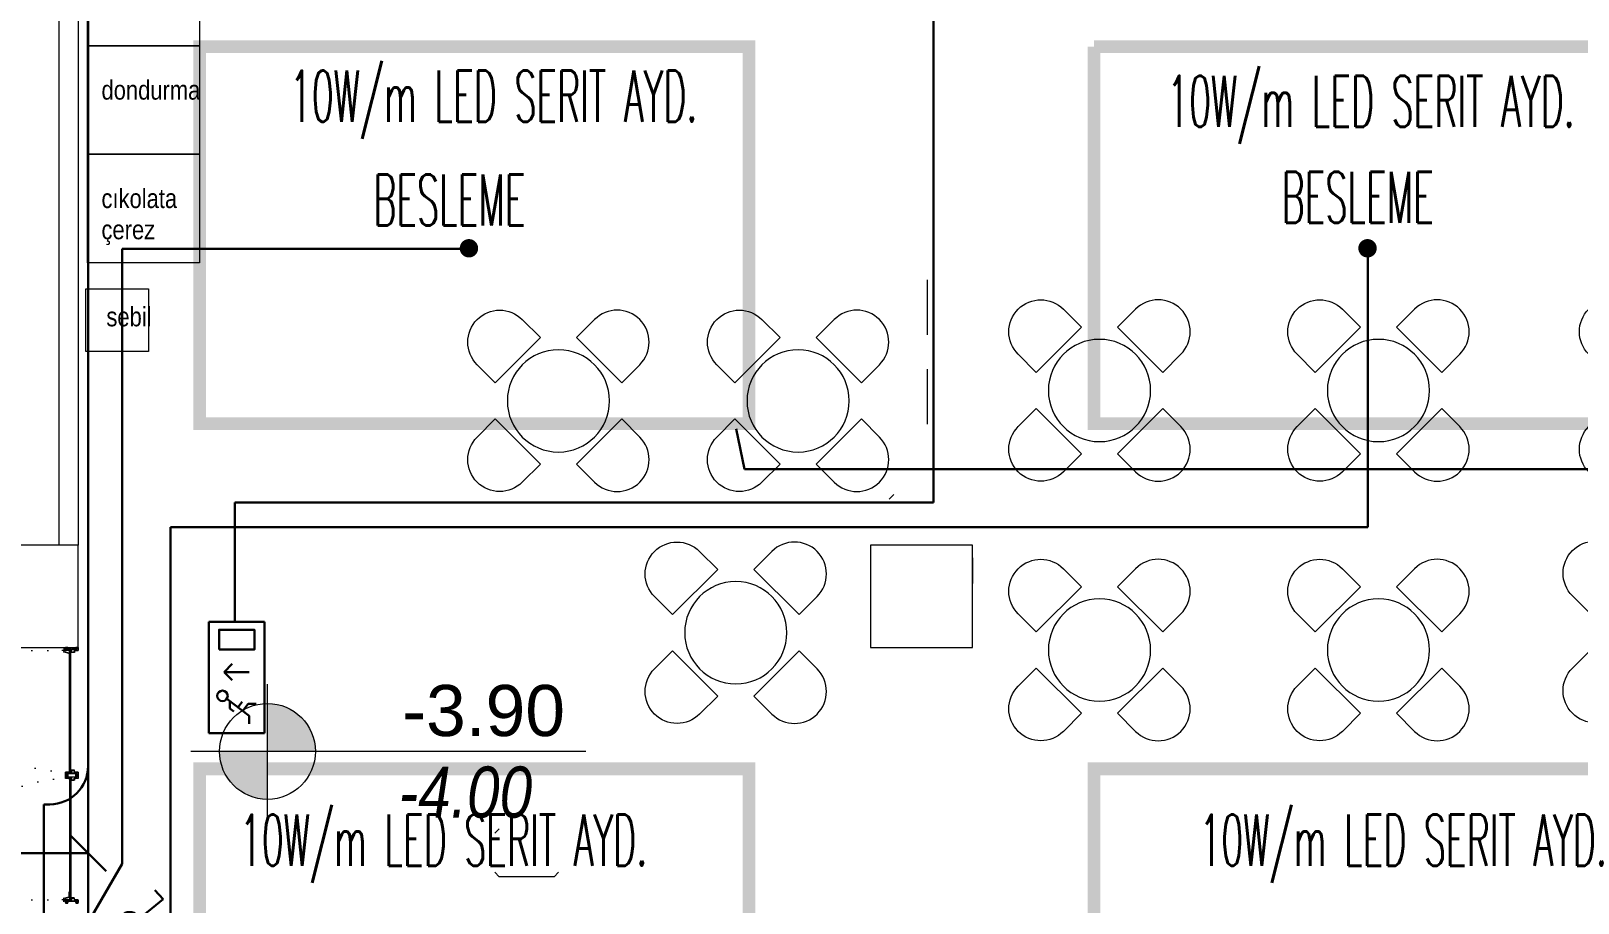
# Model space of a CAD drawing. Header units: metres. Extents: x -13316 to 152404, y -3899 to 30226.
# Drawn here: x 85923 to 87134, y 7310 to 7992 of the extents above; entities that cross this region are included whole.
import ezdxf
from ezdxf.enums import TextEntityAlignment as Align

# ---------------------------------------------------------------- set-up
doc = ezdxf.new("R2010")
doc.units = ezdxf.units.M
doc.header["$LTSCALE"] = 100
doc.header["$MEASUREMENT"] = 0
doc.header["$PDMODE"] = 1
doc.linetypes.add('DOT2', pattern=[0.125, 0, -0.125])
doc.layers.get('0').update_dxf_attribs({"color": 9, "lineweight": 9})
for name, color, linetype, lineweight in [('00', 9, 'Continuous', 9), ('01', 9, 'Continuous', 9), ('05', 9, 'Continuous', 9), ('06D', 9, 'Continuous', 9), ('10', 9, 'Continuous', 9), ('15', 9, 'Continuous', 9), ('21', 9, 'Continuous', 9), ('E-1x18W PL DOWNLIGHT ARMATÜR (GÖMME)', 7, 'Continuous', 30), ('E-1x8 W ACİL ÇIKIŞ ARMATÜRÜ (TİP2)', 7, 'Continuous', 30), ('E-KABLO', 7, 'Continuous', 30), ('E-KOMÜTATÖR ANAHTAR', 7, 'Continuous', 30), ('E-LINYE', 7, 'Continuous', 30)]:
    doc.layers.add(name, color=color, linetype=linetype, lineweight=lineweight)
doc.styles.add('Arial', font='arial.ttf', dxfattribs={"height": 2.5})
doc.styles.add('E-YAZI', font='txttw.shx')
doc.styles.add('MuuM_TEXT-ITALIC', font='ARIALNI.TTF')
doc.styles.add('MuuM_TEXT-STANDART', font='ARIALN.TTF')

# ---------------------------------------------------------------- blocks, each defined once
blk = doc.blocks.new('100_KOMÜTATÖR ANAHTAR')
at = {"layer": 'E-KOMÜTATÖR ANAHTAR', "color": 4}
for p, q in [((-1.7, 5.22), (-2.33, 4.62)), ((-0.37, 3.56), (-1.7, 5.22)), ((0.37, 3.56), (1.7, 5.22)), ((1.7, 5.22), (2.33, 4.62)), ((0, 2.05), (0, 0))]:
    blk.add_line(p, q, dxfattribs=at)
blk.add_circle((0, 2.86), 0.81, dxfattribs=at)
blk = doc.blocks.new('100_1x8 W ACİL ÇIKIŞ ARMATÜRÜ (TİP2)')
at = {"layer": 'E-1x8 W ACİL ÇIKIŞ ARMATÜRÜ (TİP2)', "color": 4}
for p, q in [((-3.4, 0), (-3.4, 3.4)), ((-3.4, 3.4), (3.4, 3.4)), ((3.4, 3.4), (3.4, 0)), ((3.4, 0), (-3.4, 0))]:
    blk.add_line(p, q, dxfattribs=at)
at = {"layer": 'E-1x8 W ACİL ÇIKIŞ ARMATÜRÜ (TİP2)', "color": 1}
for p, q in [((-1.305, 2.317), (-2.331, 0.937)), ((-1.882, 2.125), (-2.072, 1.87)), ((-1.448, 2.125), (-1.882, 2.125)), ((-0.16, 1.989), (0.335, 2.471)), ((0.34, 2.476), (0.34, 0.934)), ((0.34, 2.476), (0.84, 1.989)), ((-1.608, 1.01), (-2.039, 1.33)), ((-1.484, 1.378), (-1.818, 1.627)), ((-1.608, 1.01), (-1.608, 0.516)), ((-2.821, 0.937), (-2.331, 0.937))]:
    blk.add_line(p, q, dxfattribs=at)
blk.add_lwpolyline([(1.715, 2.777), (2.92, 2.777), (2.92, 0.623), (1.715, 0.623)], close=True, dxfattribs=at)
blk.add_circle((-1.115, 2.574), 0.32, dxfattribs=at)
blk = doc.blocks.new('p-kolon_80x80')
blk.add_lwpolyline([(-40, -40), (40, -40), (40, 40), (-40, 40)], close=True)
blk = doc.blocks.new('1.Bod.Ara.Sitatik Elk')
at = {"layer": '01'}
for p in [(1600, -1400), (2300, -1400)]:
    blk.add_blockref('p-kolon_80x80', p, dxfattribs=at)
blk = doc.blocks.new('0_elevationtarget-p-bk')
h = blk.add_hatch(color=250)
h.paths.add_polyline_path([(1.875, 0, 0.414214), (0, 1.875), (0, 0)])
h.paths.add_polyline_path([(0, 0), (-1.875, 0, 0.414214), (0, -1.875)])
blk.add_line((0, -2.625), (0, 2.625))
blk.add_lwpolyline([(12.453, 0), (-3, 0)])
blk.add_circle((0, 0), 1.875)
at = {"style": 'Arial'}
blk.add_attdef('BITMISKOT', text='', height=2, dxfattribs=at).set_placement((4.5, 0), align=Align.BOTTOM_LEFT)
at = {"style": 'MuuM_TEXT-ITALIC'}
blk.add_attdef('FINISHINGFLOORLEVEL', text='', height=2, dxfattribs=at).set_placement((4.5, -0.592), align=Align.TOP_LEFT)
blk = doc.blocks.new('p-sandalye-01')
blk.add_lwpolyline([(-5, -25), (-5, -25), (-25, -25, -1), (-25, 25), (-5, 25), (-5, 25)], format="xyb", close=True)
blk.add_point((0, 0.1))
blk = doc.blocks.new('gr-p-birim eleman yuv')
blk.add_circle((0, 0), 0.5)
blk = doc.blocks.new('p-masa-yuvarlak-4lü')
at = {"rotation": 270}
blk.add_blockref('p-sandalye-01', (0, 40), dxfattribs=at)
at = {"xscale": 80, "yscale": 80, "zscale": 80}
blk.add_blockref('gr-p-birim eleman yuv', (0, 0), dxfattribs=at)
blk.add_blockref('p-sandalye-01', (-40, 0))
at = {"xscale": -1}
blk.add_blockref('p-sandalye-01', (40, 0), dxfattribs=at)
at = {"xscale": -1, "rotation": 270}
blk.add_blockref('p-sandalye-01', (0, -40), dxfattribs=at)
blk = doc.blocks.new('1.Bod.Ara.Mimari Elk')
at = {"layer": '00'}
blk.add_lwpolyline([(1640, -640), (1640, -1360), (1625, -1360), (1625, -640)], close=True, dxfattribs=at)
at = {"layer": '05'}
for p, q in [((1969.54, -1581.88), (1966, -1585.41)), ((1969.54, -1619.38), (1966, -1615.84)), ((2012.47, -1619.38), (1969.54, -1619.38)), ((2012.47, -1619.38), (2016, -1615.84))]:
    blk.add_line(p, q, dxfattribs=at)
for points in [[(1647.35, -884.55), (1734.81, -884.55), (1734.81, -969.37), (1647.35, -969.37)], [(1647.35, -969.37), (1734.81, -969.37), (1734.81, -1054.2), (1647.35, -1054.2)], [(1647.35, -1054.2), (1734.81, -1054.2), (1734.81, -1139.02), (1647.35, -1139.02)], [(1646.06, -1159.59), (1694.94, -1159.59), (1694.94, -1208.43), (1646.06, -1208.43)]]:
    blk.add_lwpolyline(points, close=True, dxfattribs=at)
at = {"layer": '06D'}
for p, q in [((2304.72, -1195.34), (2304.72, -1152.41)), ((2304.72, -1265.34), (2304.72, -1222.41)), ((2274.77, -1323.95), (2278.3, -1320.42)), ((1632.87, -1635.02), (1632.87, -1631.25)), ((1632.87, -1631.25), (1633.17, -1631.25)), ((1633.17, -1635.25), (1633.17, -1631.25)), ((1633.17, -1632.65), (1634.17, -1632.65)), ((1633.17, -1633.85), (1634.17, -1633.85)), ((1630.47, -1637.5), (1627.17, -1637.5)), ((1632.65, -1635.31), (1628.58, -1636.54)), ((1628.86, -1639.18), (1628.86, -1635.93)), ((1630.01, -1638.5), (1628.86, -1638.5)), ((1632.95, -1635.54), (1629.35, -1636.63)), ((1632.36, -1638.2), (1629.57, -1638.2)), ((1630.01, -1638.2), (1629.57, -1638.2)), ((1629.57, -1638.5), (1632.36, -1638.5)), ((1632.36, -1638.5), (1632.36, -1638.2)), ((1632.36, -1638.5), (1632.36, -1638.2)), ((1633.17, -1636.93), (1633.3, -1637.06)), ((1633.3, -1637.06), (1634.05, -1637.06)), ((1634.05, -1637.06), (1634.17, -1636.93))]:
    blk.add_line(p, q, dxfattribs=at)
blk.add_lwpolyline([(1637.04, -1637.55, -0.4142136), (1637.02, -1637.52), (1637.02, -1636.25, 0.4142136), (1636.82, -1636.05), (1634.69, -1636.05, 0.4142136), (1634.66, -1636.08), (1634.66, -1638.28, -0.4142136), (1634.56, -1638.38), (1634.3, -1638.38, -0.6681786), (1634.3, -1638.36), (1634.31, -1638.35, 0.4142136), (1634.31, -1638.31), (1634.27, -1638.27), (1634.31, -1638.23, 0.4142136), (1634.31, -1638.18), (1634.27, -1638.14), (1634.31, -1638.1, 0.4142136), (1634.31, -1638.06), (1634.27, -1638.02), (1634.31, -1637.98, 0.4142136), (1634.31, -1637.93), (1634.27, -1637.89), (1634.31, -1637.85, 0.4142136), (1634.31, -1637.81), (1634.27, -1637.77), (1634.31, -1637.73, 0.4142136), (1634.31, -1637.68), (1634.27, -1637.64), (1634.31, -1637.6, 0.6681786), (1634.29, -1637.55), (1630.05, -1637.55, 0.4142136), (1630, -1637.6), (1630, -1639.8, 0.4142136), (1630.05, -1639.85), (1631.44, -1639.85), (1631.49, -1639.8), (1631.54, -1639.85), (1631.85, -1639.85, 0.4142136), (1631.9, -1639.8), (1631.9, -1639.12, 0.4259816), (1631.85, -1639.07, -0.2213406), (1631.69, -1639, 0.2108707), (1631.67, -1638.99), (1631.63, -1638.99, 0.1642124), (1631.59, -1639.01, -0.0318709), (1631.58, -1639.02, 0.2679492), (1631.56, -1639.04), (1631.56, -1639.06, -0.3549192), (1631.54, -1639.09, -0.1036663), (1631.45, -1639.09, -0.3549192), (1631.42, -1639.06), (1631.42, -1639.04, 0.2679492), (1631.41, -1639.02, -0.1316525), (1631.34, -1638.95, 0.2679492), (1631.32, -1638.94), (1631.3, -1638.94, -0.3549192), (1631.27, -1638.92, -0.1036663), (1631.27, -1638.82, -0.3549192), (1631.3, -1638.8), (1631.32, -1638.8, 0.2679492), (1631.34, -1638.78, -0.1316525), (1631.41, -1638.72, 0.2679492), (1631.42, -1638.7), (1631.42, -1638.68, -0.3549192), (1631.45, -1638.65, -0.1036663), (1631.54, -1638.65, -0.3549192), (1631.56, -1638.68), (1631.56, -1638.7, 0.2679492), (1631.58, -1638.72, -0.0318709), (1631.59, -1638.73, 0.1642124), (1631.63, -1638.75), (1631.67, -1638.75, 0.2108707), (1631.69, -1638.74, -0.2520141), (1631.87, -1638.67, 0.2957825), (1631.9, -1638.66, -0.2537826), (1631.92, -1638.65), (1631.95, -1638.65), (1638.05, -1638.65), (1638.08, -1638.65, -0.2537826), (1638.11, -1638.66, 0.2957825), (1638.13, -1638.67, -0.2520141), (1638.31, -1638.74, 0.2108707), (1638.33, -1638.75), (1638.38, -1638.75, 0.1642124), (1638.41, -1638.73, -0.0318709), (1638.43, -1638.72, 0.2679492), (1638.44, -1638.7), (1638.44, -1638.68, -0.3549192), (1638.47, -1638.65, -0.1036663), (1638.56, -1638.65, -0.3549192), (1638.58, -1638.68), (1638.58, -1638.7, 0.2679492), (1638.6, -1638.72, -0.1316525), (1638.66, -1638.78, 0.2679492), (1638.68, -1638.8), (1638.7, -1638.8, -0.3549192), (1638.73, -1638.82, -0.1036663), (1638.73, -1638.92, -0.3549192), (1638.7, -1638.94), (1638.68, -1638.94, 0.2679492), (1638.66, -1638.95, -0.1316525), (1638.6, -1639.02, 0.2679492), (1638.58, -1639.04), (1638.58, -1639.06, -0.3549192), (1638.56, -1639.09, -0.1036663), (1638.47, -1639.09, -0.3549192), (1638.44, -1639.06), (1638.44, -1639.04, 0.2679492), (1638.43, -1639.02, -0.0318709), (1638.41, -1639.01, 0.1642124), (1638.38, -1638.99), (1638.33, -1638.99, 0.2108707), (1638.31, -1639, -0.2213406), (1638.15, -1639.07, 0.4259816), (1638.1, -1639.12), (1638.1, -1639.82, 0.4142136), (1638.13, -1639.85), (1638.46, -1639.85), (1638.51, -1639.8), (1638.56, -1639.85), (1639.95, -1639.85, 0.4142136), (1640, -1639.8), (1640, -1637.7, 0.4142136), (1639.85, -1637.55), (1637.05, -1637.55)], format="xyb", dxfattribs=at)
for points in [[(1631.9, -1639.85), (1630, -1639.85), (1630, -1640), (1631.9, -1640)], [(1640, -1639.85), (1638.1, -1639.85), (1638.1, -1640), (1640, -1640)]]:
    blk.add_lwpolyline(points, close=True, dxfattribs=at)
for points in [[(1634.15, -1638.47, -0.4142136), (1634.12, -1638.5), (1631.49, -1638.5, 1.2034391), (1631.62, -1639.22, -0.2636516), (1631.75, -1639.23), (1631.75, -1639.68, -0.4142136), (1631.73, -1639.7), (1630.52, -1639.7, -0.4142136), (1630.49, -1639.68), (1630.49, -1639.49, 0.4142136), (1630.47, -1639.47), (1630.4, -1639.47, 0.4142136), (1630.37, -1639.49), (1630.37, -1639.68, -0.4142136), (1630.35, -1639.7), (1630.2, -1639.7, -0.4142136), (1630.15, -1639.65), (1630.15, -1637.73, -0.4142136), (1630.18, -1637.7), (1630.2, -1637.7, -0.3470966), (1630.22, -1637.72, 0.7892829), (1630.3, -1637.72, -0.3470966), (1630.32, -1637.7), (1630.35, -1637.7, -0.4142136), (1630.37, -1637.73), (1630.37, -1637.92, 0.4142136), (1630.4, -1637.94), (1630.47, -1637.94, 0.4142136), (1630.49, -1637.92), (1630.49, -1637.87, -0.4369216), (1630.52, -1637.85, 0.1962204), (1630.54, -1637.84), (1630.57, -1637.82), (1630.6, -1637.84, 0.3639702), (1630.64, -1637.84), (1630.67, -1637.82), (1630.69, -1637.84, 0.6552031), (1630.72, -1637.84), (1630.74, -1637.82), (1630.77, -1637.84, 0.3639702), (1630.81, -1637.84), (1630.84, -1637.82), (1630.87, -1637.84, 0.3639702), (1630.91, -1637.84), (1630.94, -1637.82), (1630.96, -1637.84, 0.3639702), (1631.01, -1637.84), (1631.03, -1637.82), (1631.06, -1637.84, 0.3639702), (1631.11, -1637.84), (1631.11, -1637.83, 0.0271739), (1631.12, -1637.82, 0.1311925), (1631.13, -1637.8, -0.3838829), (1631.23, -1637.71), (1631.3, -1637.71, -0.3233878), (1631.35, -1637.74, 0.5272399), (1631.54, -1637.8, -0.3592106), (1631.61, -1637.8, 0.5272399), (1631.81, -1637.74, -0.3233878), (1631.85, -1637.71), (1631.92, -1637.71, -0.4142136), (1632.02, -1637.81), (1632.02, -1637.82), (1632.04, -1637.84, 0.3639702), (1632.09, -1637.84), (1632.11, -1637.82), (1632.14, -1637.84, 0.3639702), (1632.18, -1637.84), (1632.21, -1637.82), (1632.24, -1637.84, 0.3639702), (1632.28, -1637.84), (1632.31, -1637.82), (1632.33, -1637.84, 0.3639702), (1632.38, -1637.84), (1632.4, -1637.82), (1632.43, -1637.84, 0.3639702), (1632.48, -1637.84), (1632.5, -1637.82), (1632.53, -1637.84, 0.3639702), (1632.57, -1637.84), (1632.6, -1637.82), (1632.62, -1637.84, 0.3888787), (1632.67, -1637.84), (1632.8, -1637.71, -0.1989124), (1632.83, -1637.7), (1633.3, -1637.7), (1634.12, -1637.7, -0.4142136), (1634.15, -1637.73)], [(1639.52, -1637.9, 0.4142136), (1639.55, -1637.93), (1639.62, -1637.93, 0.4142136), (1639.64, -1637.9), (1639.64, -1637.73, -0.4142136), (1639.67, -1637.7), (1639.68, -1637.7, -0.3471168), (1639.7, -1637.72, 0.7893415), (1639.78, -1637.72, -0.3471168), (1639.8, -1637.7), (1639.84, -1637.7, -0.4142136), (1639.86, -1637.73), (1639.86, -1639.68, -0.4142136), (1639.84, -1639.7), (1639.67, -1639.7, -0.4142136), (1639.64, -1639.68), (1639.64, -1639.49, 0.4142136), (1639.62, -1639.47), (1639.55, -1639.47, 0.4142136), (1639.52, -1639.49), (1639.52, -1639.68, -0.4142136), (1639.5, -1639.7), (1638.28, -1639.7, -0.4142136), (1638.25, -1639.68), (1638.25, -1639.23, -0.2636516), (1638.38, -1639.22, 1.2034391), (1638.51, -1638.5), (1634.83, -1638.5, -0.4142136), (1634.81, -1638.47), (1634.81, -1636.26, -0.4142136), (1634.87, -1636.2), (1636.82, -1636.2, -0.4142136), (1636.87, -1636.25), (1636.87, -1637.67, 0.4142136), (1636.89, -1637.7), (1639.5, -1637.7, -0.4142136), (1639.52, -1637.73)]]:
    blk.add_lwpolyline(points, format="xyb", close=True, dxfattribs=at)
for centre in [(1632.57, -1635.02), (1632.87, -1635.25)]:
    blk.add_arc(centre, 0.3, 285.89502, 0, dxfattribs=at)
at = {"layer": '10'}
for p, q in [((1628.86, -1440.82), (1628.86, -1444.07)), ((1630.47, -1442.5), (1627.17, -1442.5)), ((1632.65, -1444.69), (1628.58, -1443.46)), ((1630.01, -1441.5), (1628.86, -1441.5)), ((1632.95, -1444.46), (1629.35, -1443.37)), ((1629.57, -1441.5), (1632.36, -1441.5)), ((1632.36, -1441.8), (1629.57, -1441.8)), ((1630.01, -1441.8), (1629.57, -1441.8)), ((1632.36, -1441.5), (1632.36, -1441.8)), ((1632.36, -1441.5), (1632.36, -1441.8)), ((1632.87, -1444.98), (1632.87, -1448.75)), ((1632.87, -1448.75), (1633.17, -1448.75)), ((1633.17, -1444.75), (1633.17, -1448.75)), ((1633.17, -1446.15), (1634.17, -1446.15)), ((1633.17, -1447.35), (1634.17, -1447.35))]:
    blk.add_line(p, q, dxfattribs=at)
for points in [[(1631.9, -1440.15), (1630, -1440.15), (1630, -1440), (1631.9, -1440)], [(1640, -1440.15), (1638.1, -1440.15), (1638.1, -1440), (1640, -1440)], [(1631.9, -1539.85), (1630, -1539.85), (1630, -1540), (1631.9, -1540)], [(1631.9, -1540.15), (1630, -1540.15), (1630, -1540), (1631.9, -1540)], [(1640, -1539.85), (1638.1, -1539.85), (1638.1, -1540), (1640, -1540)], [(1640, -1540.15), (1638.1, -1540.15), (1638.1, -1540), (1640, -1540)]]:
    blk.add_lwpolyline(points, close=True, dxfattribs=at)
for points in [[(1637.04, -1442.45, 0.4142136), (1637.02, -1442.47), (1637.02, -1443.75, -0.4142136), (1636.82, -1443.95), (1634.69, -1443.95, -0.4142136), (1634.66, -1443.92), (1634.66, -1441.72, 0.4142136), (1634.56, -1441.62), (1634.3, -1441.62, 0.6681786), (1634.3, -1441.64), (1634.31, -1441.65, -0.4142136), (1634.31, -1441.69), (1634.27, -1441.73), (1634.31, -1441.77, -0.4142136), (1634.31, -1441.82), (1634.27, -1441.86), (1634.31, -1441.9, -0.4142136), (1634.31, -1441.94), (1634.27, -1441.98), (1634.31, -1442.02, -0.4142136), (1634.31, -1442.07), (1634.27, -1442.11), (1634.31, -1442.15, -0.4142136), (1634.31, -1442.19), (1634.27, -1442.23), (1634.31, -1442.27, -0.4142136), (1634.31, -1442.32), (1634.27, -1442.36), (1634.31, -1442.4, -0.6681786), (1634.29, -1442.45), (1630.05, -1442.45, -0.4142136), (1630, -1442.4), (1630, -1440.2, -0.4142136), (1630.05, -1440.15), (1631.44, -1440.15), (1631.49, -1440.2), (1631.54, -1440.15), (1631.85, -1440.15, -0.4142136), (1631.9, -1440.2), (1631.9, -1440.88, -0.4259816), (1631.85, -1440.93, 0.2213406), (1631.69, -1441, -0.2108707), (1631.67, -1441.01), (1631.63, -1441.01, -0.1642124), (1631.59, -1440.99, 0.0318709), (1631.58, -1440.98, -0.2679492), (1631.56, -1440.96), (1631.56, -1440.94, 0.3549192), (1631.54, -1440.91, 0.1036663), (1631.45, -1440.91, 0.3549192), (1631.42, -1440.94), (1631.42, -1440.96, -0.2679492), (1631.41, -1440.98, 0.1316525), (1631.34, -1441.05, -0.2679492), (1631.32, -1441.06), (1631.3, -1441.06, 0.3549192), (1631.27, -1441.08, 0.1036663), (1631.27, -1441.18, 0.3549192), (1631.3, -1441.2), (1631.32, -1441.2, -0.2679492), (1631.34, -1441.22, 0.1316525), (1631.41, -1441.28, -0.2679492), (1631.42, -1441.3), (1631.42, -1441.32, 0.3549192), (1631.45, -1441.35, 0.1036663), (1631.54, -1441.35, 0.3549192), (1631.56, -1441.32), (1631.56, -1441.3, -0.2679492), (1631.58, -1441.28, 0.0318709), (1631.59, -1441.27, -0.1642124), (1631.63, -1441.25), (1631.67, -1441.25, -0.2108707), (1631.69, -1441.26, 0.2520141), (1631.87, -1441.33, -0.2957825), (1631.9, -1441.34, 0.2537826), (1631.92, -1441.35), (1631.95, -1441.35), (1638.05, -1441.35), (1638.08, -1441.35, 0.2537826), (1638.11, -1441.34, -0.2957825), (1638.13, -1441.33, 0.2520141), (1638.31, -1441.26, -0.2108707), (1638.33, -1441.25), (1638.38, -1441.25, -0.1642124), (1638.41, -1441.27, 0.0318709), (1638.43, -1441.28, -0.2679492), (1638.44, -1441.3), (1638.44, -1441.32, 0.3549192), (1638.47, -1441.35, 0.1036663), (1638.56, -1441.35, 0.3549192), (1638.58, -1441.32), (1638.58, -1441.3, -0.2679492), (1638.6, -1441.28, 0.1316525), (1638.66, -1441.22, -0.2679492), (1638.68, -1441.2), (1638.7, -1441.2, 0.3549192), (1638.73, -1441.18, 0.1036663), (1638.73, -1441.08, 0.3549192), (1638.7, -1441.06), (1638.68, -1441.06, -0.2679492), (1638.66, -1441.05, 0.1316525), (1638.6, -1440.98, -0.2679492), (1638.58, -1440.96), (1638.58, -1440.94, 0.3549192), (1638.56, -1440.91, 0.1036663), (1638.47, -1440.91, 0.3549192), (1638.44, -1440.94), (1638.44, -1440.96, -0.2679492), (1638.43, -1440.98, 0.0318709), (1638.41, -1440.99, -0.1642124), (1638.38, -1441.01), (1638.33, -1441.01, -0.2108707), (1638.31, -1441, 0.2213406), (1638.15, -1440.93, -0.4259816), (1638.1, -1440.88), (1638.1, -1440.17, -0.4142136), (1638.13, -1440.15), (1638.46, -1440.15), (1638.51, -1440.2), (1638.56, -1440.15), (1639.95, -1440.15, -0.4142136), (1640, -1440.2), (1640, -1442.3, -0.4142136), (1639.85, -1442.45), (1637.05, -1442.45)], [(1637.04, -1537.55, -0.4142136), (1637.02, -1537.52), (1637.02, -1536.25, 0.4142136), (1636.82, -1536.05), (1634.69, -1536.05, 0.4142136), (1634.66, -1536.08), (1634.66, -1538.28, -0.4142136), (1634.56, -1538.38), (1634.3, -1538.38, -0.6681786), (1634.3, -1538.36), (1634.31, -1538.35, 0.4142136), (1634.31, -1538.31), (1634.27, -1538.27), (1634.31, -1538.23, 0.4142136), (1634.31, -1538.18), (1634.27, -1538.14), (1634.31, -1538.1, 0.4142136), (1634.31, -1538.06), (1634.27, -1538.02), (1634.31, -1537.98, 0.4142136), (1634.31, -1537.93), (1634.27, -1537.89), (1634.31, -1537.85, 0.4142136), (1634.31, -1537.81), (1634.27, -1537.77), (1634.31, -1537.73, 0.4142136), (1634.31, -1537.68), (1634.27, -1537.64), (1634.31, -1537.6, 0.6681786), (1634.29, -1537.55), (1630.05, -1537.55, 0.4142136), (1630, -1537.6), (1630, -1539.8, 0.4142136), (1630.05, -1539.85), (1631.44, -1539.85), (1631.49, -1539.8), (1631.54, -1539.85), (1631.85, -1539.85, 0.4142136), (1631.9, -1539.8), (1631.9, -1539.12, 0.4259816), (1631.85, -1539.07, -0.2213406), (1631.69, -1539, 0.2108707), (1631.67, -1538.99), (1631.63, -1538.99, 0.1642124), (1631.59, -1539.01, -0.0318709), (1631.58, -1539.02, 0.2679492), (1631.56, -1539.04), (1631.56, -1539.06, -0.3549192), (1631.54, -1539.09, -0.1036663), (1631.45, -1539.09, -0.3549192), (1631.42, -1539.06), (1631.42, -1539.04, 0.2679492), (1631.41, -1539.02, -0.1316525), (1631.34, -1538.95, 0.2679492), (1631.32, -1538.94), (1631.3, -1538.94, -0.3549192), (1631.27, -1538.92, -0.1036663), (1631.27, -1538.82, -0.3549192), (1631.3, -1538.8), (1631.32, -1538.8, 0.2679492), (1631.34, -1538.78, -0.1316525), (1631.41, -1538.72, 0.2679492), (1631.42, -1538.7), (1631.42, -1538.68, -0.3549192), (1631.45, -1538.65, -0.1036663), (1631.54, -1538.65, -0.3549192), (1631.56, -1538.68), (1631.56, -1538.7, 0.2679492), (1631.58, -1538.72, -0.0318709), (1631.59, -1538.73, 0.1642124), (1631.63, -1538.75), (1631.67, -1538.75, 0.2108707), (1631.69, -1538.74, -0.2520141), (1631.87, -1538.67, 0.2957825), (1631.9, -1538.66, -0.2537826), (1631.92, -1538.65), (1631.95, -1538.65), (1638.05, -1538.65), (1638.08, -1538.65, -0.2537826), (1638.11, -1538.66, 0.2957825), (1638.13, -1538.67, -0.2520141), (1638.31, -1538.74, 0.2108707), (1638.33, -1538.75), (1638.38, -1538.75, 0.1642124), (1638.41, -1538.73, -0.0318709), (1638.43, -1538.72, 0.2679492), (1638.44, -1538.7), (1638.44, -1538.68, -0.3549192), (1638.47, -1538.65, -0.1036663), (1638.56, -1538.65, -0.3549192), (1638.58, -1538.68), (1638.58, -1538.7, 0.2679492), (1638.6, -1538.72, -0.1316525), (1638.66, -1538.78, 0.2679492), (1638.68, -1538.8), (1638.7, -1538.8, -0.3549192), (1638.73, -1538.82, -0.1036663), (1638.73, -1538.92, -0.3549192), (1638.7, -1538.94), (1638.68, -1538.94, 0.2679492), (1638.66, -1538.95, -0.1316525), (1638.6, -1539.02, 0.2679492), (1638.58, -1539.04), (1638.58, -1539.06, -0.3549192), (1638.56, -1539.09, -0.1036663), (1638.47, -1539.09, -0.3549192), (1638.44, -1539.06), (1638.44, -1539.04, 0.2679492), (1638.43, -1539.02, -0.0318709), (1638.41, -1539.01, 0.1642124), (1638.38, -1538.99), (1638.33, -1538.99, 0.2108707), (1638.31, -1539, -0.2213406), (1638.15, -1539.07, 0.4259816), (1638.1, -1539.12), (1638.1, -1539.82, 0.4142136), (1638.13, -1539.85), (1638.46, -1539.85), (1638.51, -1539.8), (1638.56, -1539.85), (1639.95, -1539.85, 0.4142136), (1640, -1539.8), (1640, -1537.7, 0.4142136), (1639.85, -1537.55), (1637.05, -1537.55)], [(1637.04, -1542.45, 0.4142136), (1637.02, -1542.47), (1637.02, -1543.75, -0.4142136), (1636.82, -1543.95), (1634.69, -1543.95, -0.4142136), (1634.66, -1543.92), (1634.66, -1541.72, 0.4142136), (1634.56, -1541.62), (1634.3, -1541.62, 0.6681786), (1634.3, -1541.64), (1634.31, -1541.65, -0.4142136), (1634.31, -1541.69), (1634.27, -1541.73), (1634.31, -1541.77, -0.4142136), (1634.31, -1541.82), (1634.27, -1541.86), (1634.31, -1541.9, -0.4142136), (1634.31, -1541.94), (1634.27, -1541.98), (1634.31, -1542.02, -0.4142136), (1634.31, -1542.07), (1634.27, -1542.11), (1634.31, -1542.15, -0.4142136), (1634.31, -1542.19), (1634.27, -1542.23), (1634.31, -1542.27, -0.4142136), (1634.31, -1542.32), (1634.27, -1542.36), (1634.31, -1542.4, -0.6681786), (1634.29, -1542.45), (1630.05, -1542.45, -0.4142136), (1630, -1542.4), (1630, -1540.2, -0.4142136), (1630.05, -1540.15), (1631.44, -1540.15), (1631.49, -1540.2), (1631.54, -1540.15), (1631.85, -1540.15, -0.4142136), (1631.9, -1540.2), (1631.9, -1540.88, -0.4259816), (1631.85, -1540.93, 0.2213406), (1631.69, -1541, -0.2108707), (1631.67, -1541.01), (1631.63, -1541.01, -0.1642124), (1631.59, -1540.99, 0.0318709), (1631.58, -1540.98, -0.2679492), (1631.56, -1540.96), (1631.56, -1540.94, 0.3549192), (1631.54, -1540.91, 0.1036663), (1631.45, -1540.91, 0.3549192), (1631.42, -1540.94), (1631.42, -1540.96, -0.2679492), (1631.41, -1540.98, 0.1316525), (1631.34, -1541.05, -0.2679492), (1631.32, -1541.06), (1631.3, -1541.06, 0.3549192), (1631.27, -1541.08, 0.1036663), (1631.27, -1541.18, 0.3549192), (1631.3, -1541.2), (1631.32, -1541.2, -0.2679492), (1631.34, -1541.22, 0.1316525), (1631.41, -1541.28, -0.2679492), (1631.42, -1541.3), (1631.42, -1541.32, 0.3549192), (1631.45, -1541.35, 0.1036663), (1631.54, -1541.35, 0.3549192), (1631.56, -1541.32), (1631.56, -1541.3, -0.2679492), (1631.58, -1541.28, 0.0318709), (1631.59, -1541.27, -0.1642124), (1631.63, -1541.25), (1631.67, -1541.25, -0.2108707), (1631.69, -1541.26, 0.2520141), (1631.87, -1541.33, -0.2957825), (1631.9, -1541.34, 0.2537826), (1631.92, -1541.35), (1631.95, -1541.35), (1638.05, -1541.35), (1638.08, -1541.35, 0.2537826), (1638.11, -1541.34, -0.2957825), (1638.13, -1541.33, 0.2520141), (1638.31, -1541.26, -0.2108707), (1638.33, -1541.25), (1638.38, -1541.25, -0.1642124), (1638.41, -1541.27, 0.0318709), (1638.43, -1541.28, -0.2679492), (1638.44, -1541.3), (1638.44, -1541.32, 0.3549192), (1638.47, -1541.35, 0.1036663), (1638.56, -1541.35, 0.3549192), (1638.58, -1541.32), (1638.58, -1541.3, -0.2679492), (1638.6, -1541.28, 0.1316525), (1638.66, -1541.22, -0.2679492), (1638.68, -1541.2), (1638.7, -1541.2, 0.3549192), (1638.73, -1541.18, 0.1036663), (1638.73, -1541.08, 0.3549192), (1638.7, -1541.06), (1638.68, -1541.06, -0.2679492), (1638.66, -1541.05, 0.1316525), (1638.6, -1540.98, -0.2679492), (1638.58, -1540.96), (1638.58, -1540.94, 0.3549192), (1638.56, -1540.91, 0.1036663), (1638.47, -1540.91, 0.3549192), (1638.44, -1540.94), (1638.44, -1540.96, -0.2679492), (1638.43, -1540.98, 0.0318709), (1638.41, -1540.99, -0.1642124), (1638.38, -1541.01), (1638.33, -1541.01, -0.2108707), (1638.31, -1541, 0.2213406), (1638.15, -1540.93, -0.4259816), (1638.1, -1540.88), (1638.1, -1540.17, -0.4142136), (1638.13, -1540.15), (1638.46, -1540.15), (1638.51, -1540.2), (1638.56, -1540.15), (1639.95, -1540.15, -0.4142136), (1640, -1540.2), (1640, -1542.3, -0.4142136), (1639.85, -1542.45), (1637.05, -1542.45)]]:
    blk.add_lwpolyline(points, format="xyb", dxfattribs=at)
for points in [[(1634.15, -1441.53, 0.4142136), (1634.12, -1441.5), (1631.49, -1441.5, -1.2034391), (1631.62, -1440.78, 0.2636516), (1631.75, -1440.77), (1631.75, -1440.32, 0.4142136), (1631.73, -1440.3), (1630.52, -1440.3, 0.4142136), (1630.49, -1440.32), (1630.49, -1440.5, -0.4142136), (1630.47, -1440.53), (1630.4, -1440.53, -0.4142136), (1630.37, -1440.5), (1630.37, -1440.32, 0.4142136), (1630.35, -1440.3), (1630.2, -1440.3, 0.4142136), (1630.15, -1440.35), (1630.15, -1442.27, 0.4142136), (1630.18, -1442.3), (1630.2, -1442.3, 0.3470966), (1630.22, -1442.28, -0.7892829), (1630.3, -1442.28, 0.3470966), (1630.32, -1442.3), (1630.35, -1442.3, 0.4142136), (1630.37, -1442.27), (1630.37, -1442.08, -0.4142136), (1630.4, -1442.06), (1630.47, -1442.06, -0.4142136), (1630.49, -1442.08), (1630.49, -1442.13, 0.4369216), (1630.52, -1442.15, -0.1962204), (1630.54, -1442.16), (1630.57, -1442.18), (1630.6, -1442.16, -0.3639702), (1630.64, -1442.16), (1630.67, -1442.18), (1630.69, -1442.16, -0.6552031), (1630.72, -1442.16), (1630.74, -1442.18), (1630.77, -1442.16, -0.3639702), (1630.81, -1442.16), (1630.84, -1442.18), (1630.87, -1442.16, -0.3639702), (1630.91, -1442.16), (1630.94, -1442.18), (1630.96, -1442.16, -0.3639702), (1631.01, -1442.16), (1631.03, -1442.18), (1631.06, -1442.16, -0.3639702), (1631.11, -1442.16), (1631.11, -1442.17, -0.0271739), (1631.12, -1442.18, -0.1311925), (1631.13, -1442.2, 0.3838829), (1631.23, -1442.29), (1631.3, -1442.29, 0.3233878), (1631.35, -1442.26, -0.5272399), (1631.54, -1442.2, 0.3592106), (1631.61, -1442.2, -0.5272399), (1631.81, -1442.26, 0.3233878), (1631.85, -1442.29), (1631.92, -1442.29, 0.4142136), (1632.02, -1442.19), (1632.02, -1442.18), (1632.04, -1442.16, -0.3639702), (1632.09, -1442.16), (1632.11, -1442.18), (1632.14, -1442.16, -0.3639702), (1632.18, -1442.16), (1632.21, -1442.18), (1632.24, -1442.16, -0.3639702), (1632.28, -1442.16), (1632.31, -1442.18), (1632.33, -1442.16, -0.3639702), (1632.38, -1442.16), (1632.4, -1442.18), (1632.43, -1442.16, -0.3639702), (1632.48, -1442.16), (1632.5, -1442.18), (1632.53, -1442.16, -0.3639702), (1632.57, -1442.16), (1632.6, -1442.18), (1632.62, -1442.16, -0.3888787), (1632.67, -1442.16), (1632.8, -1442.29, 0.1989124), (1632.83, -1442.3), (1633.3, -1442.3), (1634.12, -1442.3, 0.4142136), (1634.15, -1442.27)], [(1639.52, -1442.09, -0.4142136), (1639.55, -1442.07), (1639.62, -1442.07, -0.4142136), (1639.64, -1442.09), (1639.64, -1442.27, 0.4142136), (1639.67, -1442.3), (1639.68, -1442.3, 0.3471168), (1639.7, -1442.28, -0.7893415), (1639.78, -1442.28, 0.3471168), (1639.8, -1442.3), (1639.84, -1442.3, 0.4142136), (1639.86, -1442.27), (1639.86, -1440.32, 0.4142136), (1639.84, -1440.3), (1639.67, -1440.3, 0.4142136), (1639.64, -1440.32), (1639.64, -1440.5, -0.4142136), (1639.62, -1440.53), (1639.55, -1440.53, -0.4142136), (1639.52, -1440.5), (1639.52, -1440.32, 0.4142136), (1639.5, -1440.3), (1638.28, -1440.3, 0.4142136), (1638.25, -1440.32), (1638.25, -1440.77, 0.2636516), (1638.38, -1440.78, -1.2034391), (1638.51, -1441.5), (1634.83, -1441.5, 0.4142136), (1634.81, -1441.53), (1634.81, -1443.74, 0.4142136), (1634.87, -1443.8), (1636.82, -1443.8, 0.4142136), (1636.87, -1443.75), (1636.87, -1442.32, -0.4142136), (1636.89, -1442.3), (1639.5, -1442.3, 0.4142136), (1639.52, -1442.27)], [(1634.15, -1538.47, -0.4142136), (1634.12, -1538.5), (1631.49, -1538.5, 1.2034391), (1631.62, -1539.22, -0.2636516), (1631.75, -1539.23), (1631.75, -1539.68, -0.4142136), (1631.73, -1539.7), (1630.52, -1539.7, -0.4142136), (1630.49, -1539.68), (1630.49, -1539.49, 0.4142136), (1630.47, -1539.47), (1630.4, -1539.47, 0.4142136), (1630.37, -1539.49), (1630.37, -1539.68, -0.4142136), (1630.35, -1539.7), (1630.2, -1539.7, -0.4142136), (1630.15, -1539.65), (1630.15, -1537.73, -0.4142136), (1630.18, -1537.7), (1630.2, -1537.7, -0.3470966), (1630.22, -1537.72, 0.7892829), (1630.3, -1537.72, -0.3470966), (1630.32, -1537.7), (1630.35, -1537.7, -0.4142136), (1630.37, -1537.73), (1630.37, -1537.92, 0.4142136), (1630.4, -1537.94), (1630.47, -1537.94, 0.4142136), (1630.49, -1537.92), (1630.49, -1537.87, -0.4369216), (1630.52, -1537.85, 0.1962204), (1630.54, -1537.84), (1630.57, -1537.82), (1630.6, -1537.84, 0.3639702), (1630.64, -1537.84), (1630.67, -1537.82), (1630.69, -1537.84, 0.6552031), (1630.72, -1537.84), (1630.74, -1537.82), (1630.77, -1537.84, 0.3639702), (1630.81, -1537.84), (1630.84, -1537.82), (1630.87, -1537.84, 0.3639702), (1630.91, -1537.84), (1630.94, -1537.82), (1630.96, -1537.84, 0.3639702), (1631.01, -1537.84), (1631.03, -1537.82), (1631.06, -1537.84, 0.3639702), (1631.11, -1537.84), (1631.11, -1537.83, 0.0271739), (1631.12, -1537.82, 0.1311925), (1631.13, -1537.8, -0.3838829), (1631.23, -1537.71), (1631.3, -1537.71, -0.3233878), (1631.35, -1537.74, 0.5272399), (1631.54, -1537.8, -0.3592106), (1631.61, -1537.8, 0.5272399), (1631.81, -1537.74, -0.3233878), (1631.85, -1537.71), (1631.92, -1537.71, -0.4142136), (1632.02, -1537.81), (1632.02, -1537.82), (1632.04, -1537.84, 0.3639702), (1632.09, -1537.84), (1632.11, -1537.82), (1632.14, -1537.84, 0.3639702), (1632.18, -1537.84), (1632.21, -1537.82), (1632.24, -1537.84, 0.3639702), (1632.28, -1537.84), (1632.31, -1537.82), (1632.33, -1537.84, 0.3639702), (1632.38, -1537.84), (1632.4, -1537.82), (1632.43, -1537.84, 0.3639702), (1632.48, -1537.84), (1632.5, -1537.82), (1632.53, -1537.84, 0.3639702), (1632.57, -1537.84), (1632.6, -1537.82), (1632.62, -1537.84, 0.3888787), (1632.67, -1537.84), (1632.8, -1537.71, -0.1989124), (1632.83, -1537.7), (1633.3, -1537.7), (1634.12, -1537.7, -0.4142136), (1634.15, -1537.73)], [(1639.52, -1537.9, 0.4142136), (1639.55, -1537.93), (1639.62, -1537.93, 0.4142136), (1639.64, -1537.9), (1639.64, -1537.73, -0.4142136), (1639.67, -1537.7), (1639.68, -1537.7, -0.3471168), (1639.7, -1537.72, 0.7893415), (1639.78, -1537.72, -0.3471168), (1639.8, -1537.7), (1639.84, -1537.7, -0.4142136), (1639.86, -1537.73), (1639.86, -1539.68, -0.4142136), (1639.84, -1539.7), (1639.67, -1539.7, -0.4142136), (1639.64, -1539.68), (1639.64, -1539.49, 0.4142136), (1639.62, -1539.47), (1639.55, -1539.47, 0.4142136), (1639.52, -1539.49), (1639.52, -1539.68, -0.4142136), (1639.5, -1539.7), (1638.28, -1539.7, -0.4142136), (1638.25, -1539.68), (1638.25, -1539.23, -0.2636516), (1638.38, -1539.22, 1.2034391), (1638.51, -1538.5), (1634.83, -1538.5, -0.4142136), (1634.81, -1538.47), (1634.81, -1536.26, -0.4142136), (1634.87, -1536.2), (1636.82, -1536.2, -0.4142136), (1636.87, -1536.25), (1636.87, -1537.67, 0.4142136), (1636.89, -1537.7), (1639.5, -1537.7, -0.4142136), (1639.52, -1537.73)], [(1634.15, -1541.53, 0.4142136), (1634.12, -1541.5), (1631.49, -1541.5, -1.2034391), (1631.62, -1540.78, 0.2636516), (1631.75, -1540.77), (1631.75, -1540.32, 0.4142136), (1631.73, -1540.3), (1630.52, -1540.3, 0.4142136), (1630.49, -1540.32), (1630.49, -1540.5, -0.4142136), (1630.47, -1540.53), (1630.4, -1540.53, -0.4142136), (1630.37, -1540.5), (1630.37, -1540.32, 0.4142136), (1630.35, -1540.3), (1630.2, -1540.3, 0.4142136), (1630.15, -1540.35), (1630.15, -1542.27, 0.4142136), (1630.18, -1542.3), (1630.2, -1542.3, 0.3470966), (1630.22, -1542.28, -0.7892829), (1630.3, -1542.28, 0.3470966), (1630.32, -1542.3), (1630.35, -1542.3, 0.4142136), (1630.37, -1542.27), (1630.37, -1542.08, -0.4142136), (1630.4, -1542.06), (1630.47, -1542.06, -0.4142136), (1630.49, -1542.08), (1630.49, -1542.13, 0.4369216), (1630.52, -1542.15, -0.1962204), (1630.54, -1542.16), (1630.57, -1542.18), (1630.6, -1542.16, -0.3639702), (1630.64, -1542.16), (1630.67, -1542.18), (1630.69, -1542.16, -0.6552031), (1630.72, -1542.16), (1630.74, -1542.18), (1630.77, -1542.16, -0.3639702), (1630.81, -1542.16), (1630.84, -1542.18), (1630.87, -1542.16, -0.3639702), (1630.91, -1542.16), (1630.94, -1542.18), (1630.96, -1542.16, -0.3639702), (1631.01, -1542.16), (1631.03, -1542.18), (1631.06, -1542.16, -0.3639702), (1631.11, -1542.16), (1631.11, -1542.17, -0.0271739), (1631.12, -1542.18, -0.1311925), (1631.13, -1542.2, 0.3838829), (1631.23, -1542.29), (1631.3, -1542.29, 0.3233878), (1631.35, -1542.26, -0.5272399), (1631.54, -1542.2, 0.3592106), (1631.61, -1542.2, -0.5272399), (1631.81, -1542.26, 0.3233878), (1631.85, -1542.29), (1631.92, -1542.29, 0.4142136), (1632.02, -1542.19), (1632.02, -1542.18), (1632.04, -1542.16, -0.3639702), (1632.09, -1542.16), (1632.11, -1542.18), (1632.14, -1542.16, -0.3639702), (1632.18, -1542.16), (1632.21, -1542.18), (1632.24, -1542.16, -0.3639702), (1632.28, -1542.16), (1632.31, -1542.18), (1632.33, -1542.16, -0.3639702), (1632.38, -1542.16), (1632.4, -1542.18), (1632.43, -1542.16, -0.3639702), (1632.48, -1542.16), (1632.5, -1542.18), (1632.53, -1542.16, -0.3639702), (1632.57, -1542.16), (1632.6, -1542.18), (1632.62, -1542.16, -0.3888787), (1632.67, -1542.16), (1632.8, -1542.29, 0.1989124), (1632.83, -1542.3), (1633.3, -1542.3), (1634.12, -1542.3, 0.4142136), (1634.15, -1542.27)], [(1639.52, -1542.09, -0.4142136), (1639.55, -1542.07), (1639.62, -1542.07, -0.4142136), (1639.64, -1542.09), (1639.64, -1542.27, 0.4142136), (1639.67, -1542.3), (1639.68, -1542.3, 0.3471168), (1639.7, -1542.28, -0.7893415), (1639.78, -1542.28, 0.3471168), (1639.8, -1542.3), (1639.84, -1542.3, 0.4142136), (1639.86, -1542.27), (1639.86, -1540.32, 0.4142136), (1639.84, -1540.3), (1639.67, -1540.3, 0.4142136), (1639.64, -1540.32), (1639.64, -1540.5, -0.4142136), (1639.62, -1540.53), (1639.55, -1540.53, -0.4142136), (1639.52, -1540.5), (1639.52, -1540.32, 0.4142136), (1639.5, -1540.3), (1638.28, -1540.3, 0.4142136), (1638.25, -1540.32), (1638.25, -1540.77, 0.2636516), (1638.38, -1540.78, -1.2034391), (1638.51, -1541.5), (1634.83, -1541.5, 0.4142136), (1634.81, -1541.53), (1634.81, -1543.74, 0.4142136), (1634.87, -1543.8), (1636.82, -1543.8, 0.4142136), (1636.87, -1543.75), (1636.87, -1542.32, -0.4142136), (1636.89, -1542.3), (1639.5, -1542.3, 0.4142136), (1639.52, -1542.27)]]:
    blk.add_lwpolyline(points, format="xyb", close=True, dxfattribs=at)
for centre in [(1632.57, -1444.98), (1632.87, -1444.75)]:
    blk.add_arc(centre, 0.3, 0, 74.10498, dxfattribs=at)
at = {"layer": '15'}
for p, q in [((1633.17, -1443.07), (1633.3, -1442.94)), ((1633.17, -1536.93), (1633.17, -1443.07)), ((1633.3, -1442.94), (1634.05, -1442.94)), ((1634.05, -1442.94), (1634.17, -1443.07)), ((1634.17, -1536.93), (1634.17, -1443.07)), ((1633.17, -1536.93), (1633.3, -1537.06)), ((1633.3, -1537.06), (1634.05, -1537.06)), ((1634.05, -1537.06), (1634.17, -1536.93)), ((1633.17, -1543.07), (1633.3, -1542.94)), ((1633.17, -1543.07), (1633.17, -1636.93)), ((1633.3, -1542.94), (1634.05, -1542.94)), ((1634.05, -1542.94), (1634.17, -1543.07)), ((1634.17, -1543.07), (1634.17, -1636.93))]:
    blk.add_line(p, q, dxfattribs=at)
at = {"layer": '15', "linetype": 'DOT2'}
for points in [[(1628.86, -1442.5), (1534.17, -1442.5, 0.4281797), (1633.3, -1537.06)], [(1628.86, -1637.5), (1534.17, -1637.5, -0.4281797), (1633.3, -1542.94)]]:
    blk.add_lwpolyline(points, format="xyb", dxfattribs=at)
at = {"layer": '21'}
blk.add_line((2340, -1370), (2340, -1390), dxfattribs=at)
at = {"layer": '05', "color": 1, "xscale": -1, "rotation": 315}
for p in [(2439.31, -1239), (2657.65, -1239), (2885.86, -1239), (2015.85, -1247.13), (2203.42, -1247.13), (2154.64, -1428.53), (2873.04, -1427.92), (2439.31, -1442.06), (2657.65, -1442.06)]:
    blk.add_blockref('p-masa-yuvarlak-4lü', p, dxfattribs=at)
at = {"layer": '21', "xscale": 20, "yscale": 20, "zscale": 20}
blk.add_blockref('0_elevationtarget-p-bk', (1788.11, -1521.37), dxfattribs=at).add_auto_attribs({'BITMISKOT': ' -3.90', 'FINISHINGFLOORLEVEL': ' -4.00'})
at = {"layer": '05', "style": 'MuuM_TEXT-STANDART'}
for s, p in [('dondurma', (1658.2, -1011.44)), ('cıkolata', (1658.2, -1096.27)), ('çerez', (1658.2, -1120.69)), ('sebil', (1662.05, -1188.81))]:
    blk.add_text(s, height=15, dxfattribs=at).set_placement(p)

msp = doc.modelspace()

# ---------------------------------------------------------------- linework, layer by layer
at = {"layer": 'E-1x18W PL DOWNLIGHT ARMATÜR (GÖMME)', "color": 5}
for p, q in [((85967.72, 8041.7), (85967.72, 7417.22)), ((85967.72, 7449.11), (85967.72, 7246.39)), ((85937.72, 7387.22), (85933.01, 7387.22)), ((85933.01, 7387.22), (85933.01, 7076.87))]:
    msp.add_line(p, q, dxfattribs=at)
at = {"layer": 'E-1x18W PL DOWNLIGHT ARMATÜR (GÖMME)', "color": 4}
for p, q in [((86629.34, 8011.7), (86629.34, 7623.4)), ((86629.34, 7623.4), (86082.62, 7623.4)), ((86082.62, 7623.4), (86082.62, 7529.89))]:
    msp.add_line(p, q, dxfattribs=at)
at = {"layer": 'E-1x18W PL DOWNLIGHT ARMATÜR (GÖMME)', "color": 6}
for p, q in [((86969.43, 7604.07), (86969.43, 7822.09)), ((85994.47, 7340.71), (85994.47, 7821.83)), ((85994.47, 7821.83), (86261.15, 7821.83)), ((86481.57, 7649.33), (86474.85, 7680.9)), ((87159.37, 7649.33), (86481.57, 7649.33)), ((86032.18, 7272.79), (86032.18, 7604.07)), ((86032.18, 7604.07), (86969.43, 7604.07)), ((85967.72, 7294.87), (85994.47, 7340.71))]:
    msp.add_line(p, q, dxfattribs=at)
at = {"layer": 'E-1x18W PL DOWNLIGHT ARMATÜR (GÖMME)', "color": 3, "const_width": 10, "elevation": 0}
msp.add_lwpolyline([(86055, 7980.01), (86055, 7685), (86485, 7685), (86485, 7980.01), (86055, 7980.01)], dxfattribs=at)
at = {"layer": 'E-1x18W PL DOWNLIGHT ARMATÜR (GÖMME)', "color": 3, "const_width": 10}
for points in [[(86755, 7980.01), (86755, 7685), (87185.71, 7685), (87185.71, 7980), (86755, 7980)], [(86055, 7415), (86055, 6885), (86485, 6885), (86485, 7415), (86055, 7415)], [(86755, 7415), (86755, 6885), (87185, 6885), (87185, 7415), (86755, 7415)]]:
    msp.add_lwpolyline(points, dxfattribs=at)
at = {"layer": 'E-1x18W PL DOWNLIGHT ARMATÜR (GÖMME)', "color": 5}
msp.add_arc((85937.72, 7417.22), 30, 270, 0, dxfattribs=at)
at = {"layer": 'E-KABLO', "color": 4, "linetype": 'Continuous', "const_width": 7.2}
for points in [[(86269.39, 7822.25, 1), (86262.19, 7822.25, 1)], [(86972.67, 7822.25, 1), (86965.47, 7822.25, 1)]]:
    msp.add_lwpolyline(points, format="xyb", close=True, dxfattribs=at)
at = {"layer": 'E-LINYE', "color": 7, "linetype": 'Continuous'}
for p, q in [((85953.58, 7363.1), (85981.87, 7334.82)), ((85912.98, 7348.96), (85967.72, 7348.96))]:
    msp.add_line(p, q, dxfattribs=at)

# ---------------------------------------------------------------- block references
for name in ['1.Bod.Ara.Mimari Elk', '1.Bod.Ara.Sitatik Elk']:
    msp.add_blockref(name, (84320, 8950))
at = {"layer": 'E-1x8 W ACİL ÇIKIŞ ARMATÜRÜ (TİP2)', "xscale": 12.8, "yscale": 12.8, "zscale": 12.8, "rotation": 89.99999999999999}
msp.add_blockref('100_1x8 W ACİL ÇIKIŞ ARMATÜRÜ (TİP2)', (86105.85, 7486.37), dxfattribs=at)
at = {"layer": 'E-KOMÜTATÖR ANAHTAR', "xscale": 11.2, "yscale": 11.2, "zscale": 11.2, "rotation": 269.9999999680459}
msp.add_blockref('100_KOMÜTATÖR ANAHTAR', (85968.13, 7293.87), dxfattribs=at)

# ---------------------------------------------------------------- texts
at = {"layer": 'E-LINYE', "color": 3, "linetype": 'Continuous', "style": 'E-YAZI', "width": 0.5}
for s, p in [('10W/m LED SERIT AYD.', (86285.1, 7941.28)), ('10W/m LED SERIT AYD.', (86971.69, 7937.19)), ('BESLEME', (86250.52, 7860.1)), ('BESLEME', (86961.43, 7862.17)), ('10W/m LED SERIT AYD.', (86245.91, 7359.23)), ('10W/m LED SERIT AYD.', (86996.97, 7359.23))]:
    msp.add_text(s, height=40, dxfattribs=at).set_placement(p, align=Align.MIDDLE_CENTER)

doc.saveas('drawing.dxf')
